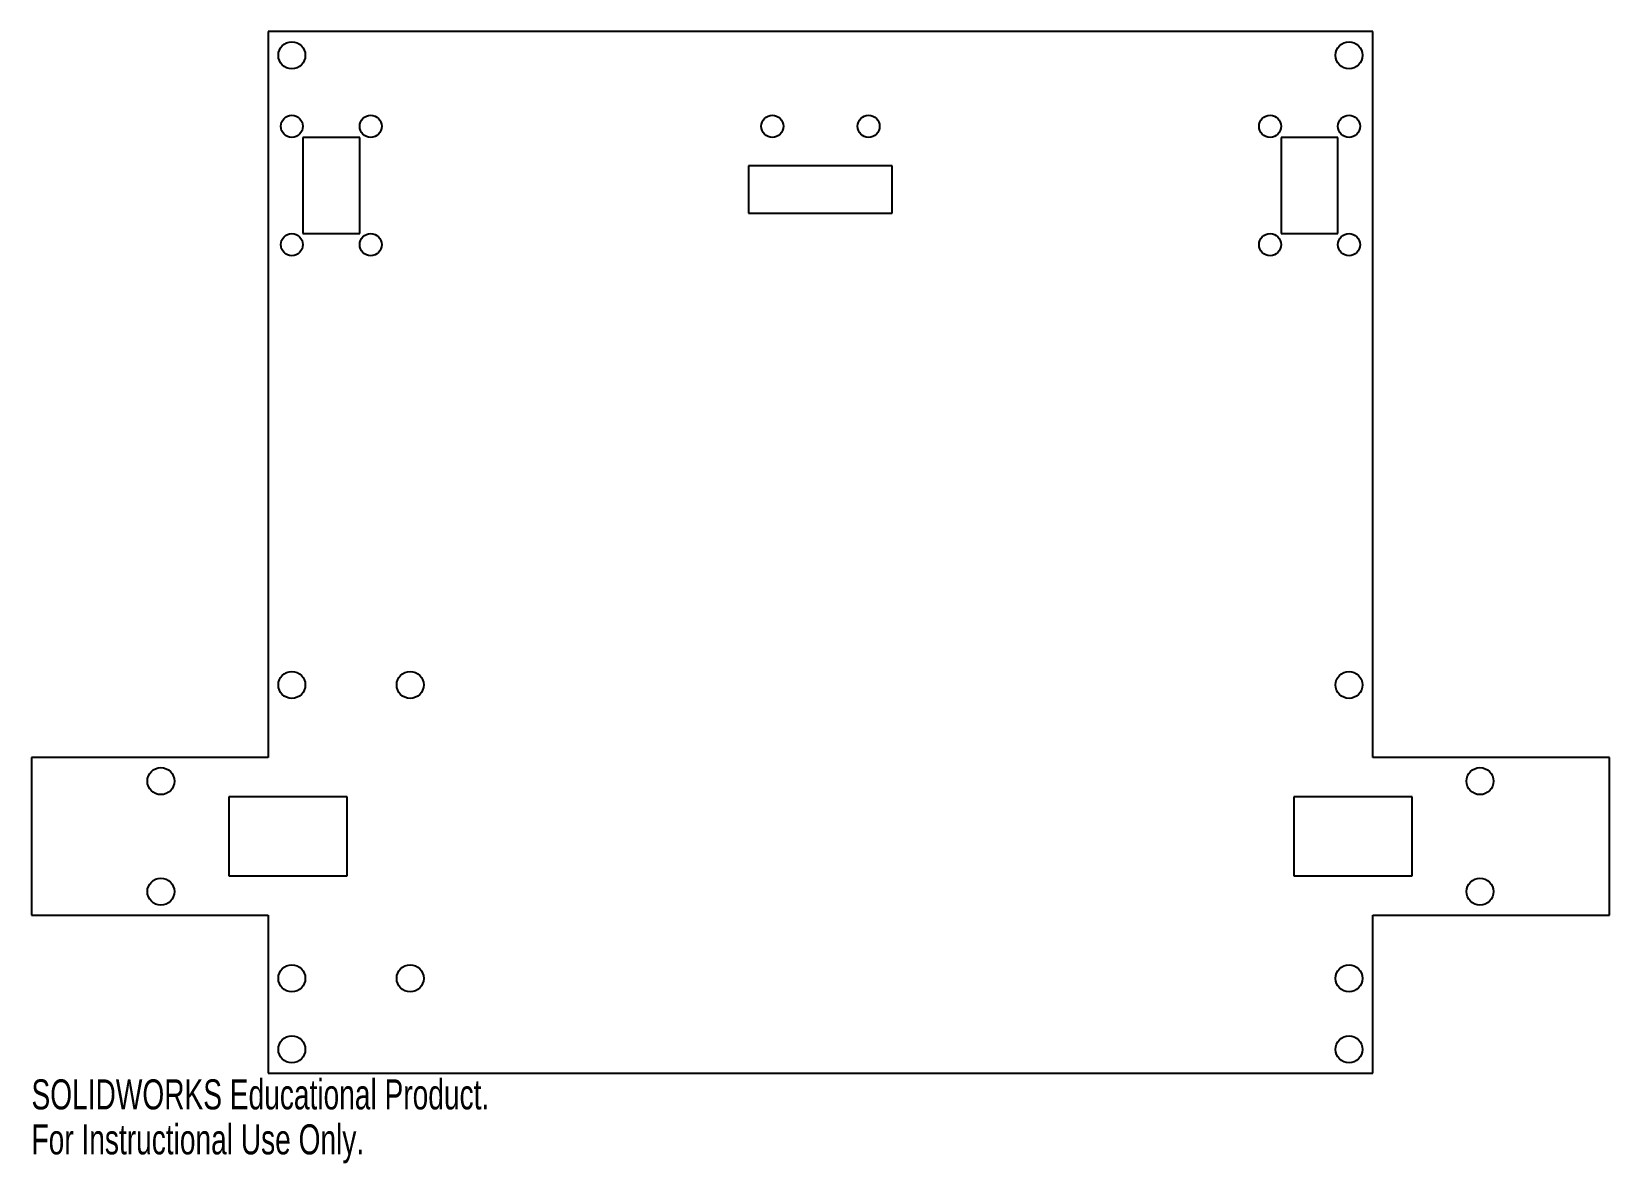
# Model space of a CAD drawing. Header units: inches. Extents: x -3.6 to 6.4, y -6.6 to 0.6.
import ezdxf

# ---------------------------------------------------------------- set-up
doc = ezdxf.new("R2010")
doc.units = ezdxf.units.IN
doc.header["$MEASUREMENT"] = 0
doc.styles.add('SLDTEXTSTYLE0', font='TXT', dxfattribs={"width": 0.7})

msp = doc.modelspace()

# ---------------------------------------------------------------- linework, layer by layer
at = {"color": 7, "linetype": 'Continuous', "lineweight": 25}
for p, q in [((4.916, 0.62), (-2.084, 0.62)), ((-2.084, 0.62), (-2.084, -3.98)), ((4.916, -3.98), (4.916, 0.62)), ((-1.504, -0.05), (-1.864, -0.05)), ((-1.864, -0.05), (-1.864, -0.66)), ((-1.504, -0.66), (-1.504, -0.05)), ((4.696, -0.05), (4.336, -0.05)), ((4.336, -0.05), (4.336, -0.66)), ((4.696, -0.66), (4.696, -0.05)), ((1.871, -0.23), (0.961, -0.23)), ((0.961, -0.23), (0.961, -0.53)), ((1.871, -0.53), (1.871, -0.23)), ((0.961, -0.53), (1.871, -0.53)), ((-1.864, -0.66), (-1.504, -0.66)), ((4.336, -0.66), (4.696, -0.66)), ((-3.584, -3.98), (-3.584, -4.98)), ((-2.084, -3.98), (-3.584, -3.98)), ((6.416, -3.98), (4.916, -3.98)), ((6.416, -4.98), (6.416, -3.98)), ((-1.584, -4.23), (-2.334, -4.23)), ((-2.334, -4.23), (-2.334, -4.73)), ((-1.584, -4.73), (-1.584, -4.23)), ((4.416, -4.23), (4.416, -4.73)), ((5.166, -4.23), (4.416, -4.23)), ((5.166, -4.73), (5.166, -4.23)), ((-2.334, -4.73), (-1.584, -4.73)), ((4.416, -4.73), (5.166, -4.73)), ((-3.584, -4.98), (-2.084, -4.98)), ((-2.084, -4.98), (-2.084, -5.98)), ((4.916, -4.98), (6.416, -4.98)), ((4.916, -5.98), (4.916, -4.98)), ((-2.084, -5.98), (4.916, -5.98))]:
    msp.add_line(p, q, dxfattribs=at)
for centre, radius in [((-1.934, 0.47), 0.0855), ((4.766, 0.47), 0.0855), ((-1.934, 0.02), 0.07), ((-1.434, 0.02), 0.07), ((1.111, 0.02), 0.07), ((1.721, 0.02), 0.07), ((4.266, 0.02), 0.07), ((4.766, 0.02), 0.07), ((-1.934, -0.73), 0.07), ((-1.434, -0.73), 0.07), ((4.266, -0.73), 0.07), ((4.766, -0.73), 0.07), ((-1.934, -3.52), 0.0855), ((-1.184, -3.52), 0.0855), ((4.766, -3.52), 0.0855), ((-2.764, -4.13), 0.0855), ((5.596, -4.13), 0.0855), ((-2.764, -4.83), 0.0855), ((5.596, -4.83), 0.0855), ((-1.934, -5.38), 0.0855), ((-1.184, -5.38), 0.0855), ((4.766, -5.38), 0.0855), ((-1.934, -5.83), 0.0855), ((4.766, -5.83), 0.0855)]:
    msp.add_circle(centre, radius, dxfattribs=at)

# ---------------------------------------------------------------- texts
at = {"color": 7, "linetype": 'Continuous', "char_height": 0.1903, "attachment_point": 1, "style": 'SLDTEXTSTYLE0'}
for s, insert in [('SOLIDWORKS Educational Product.', (-3.584, -6.02)), ('For Instructional Use Only.', (-3.584, -6.305))]:
    msp.add_mtext(s, dxfattribs=dict(at, insert=insert))

doc.saveas('drawing.dxf')
